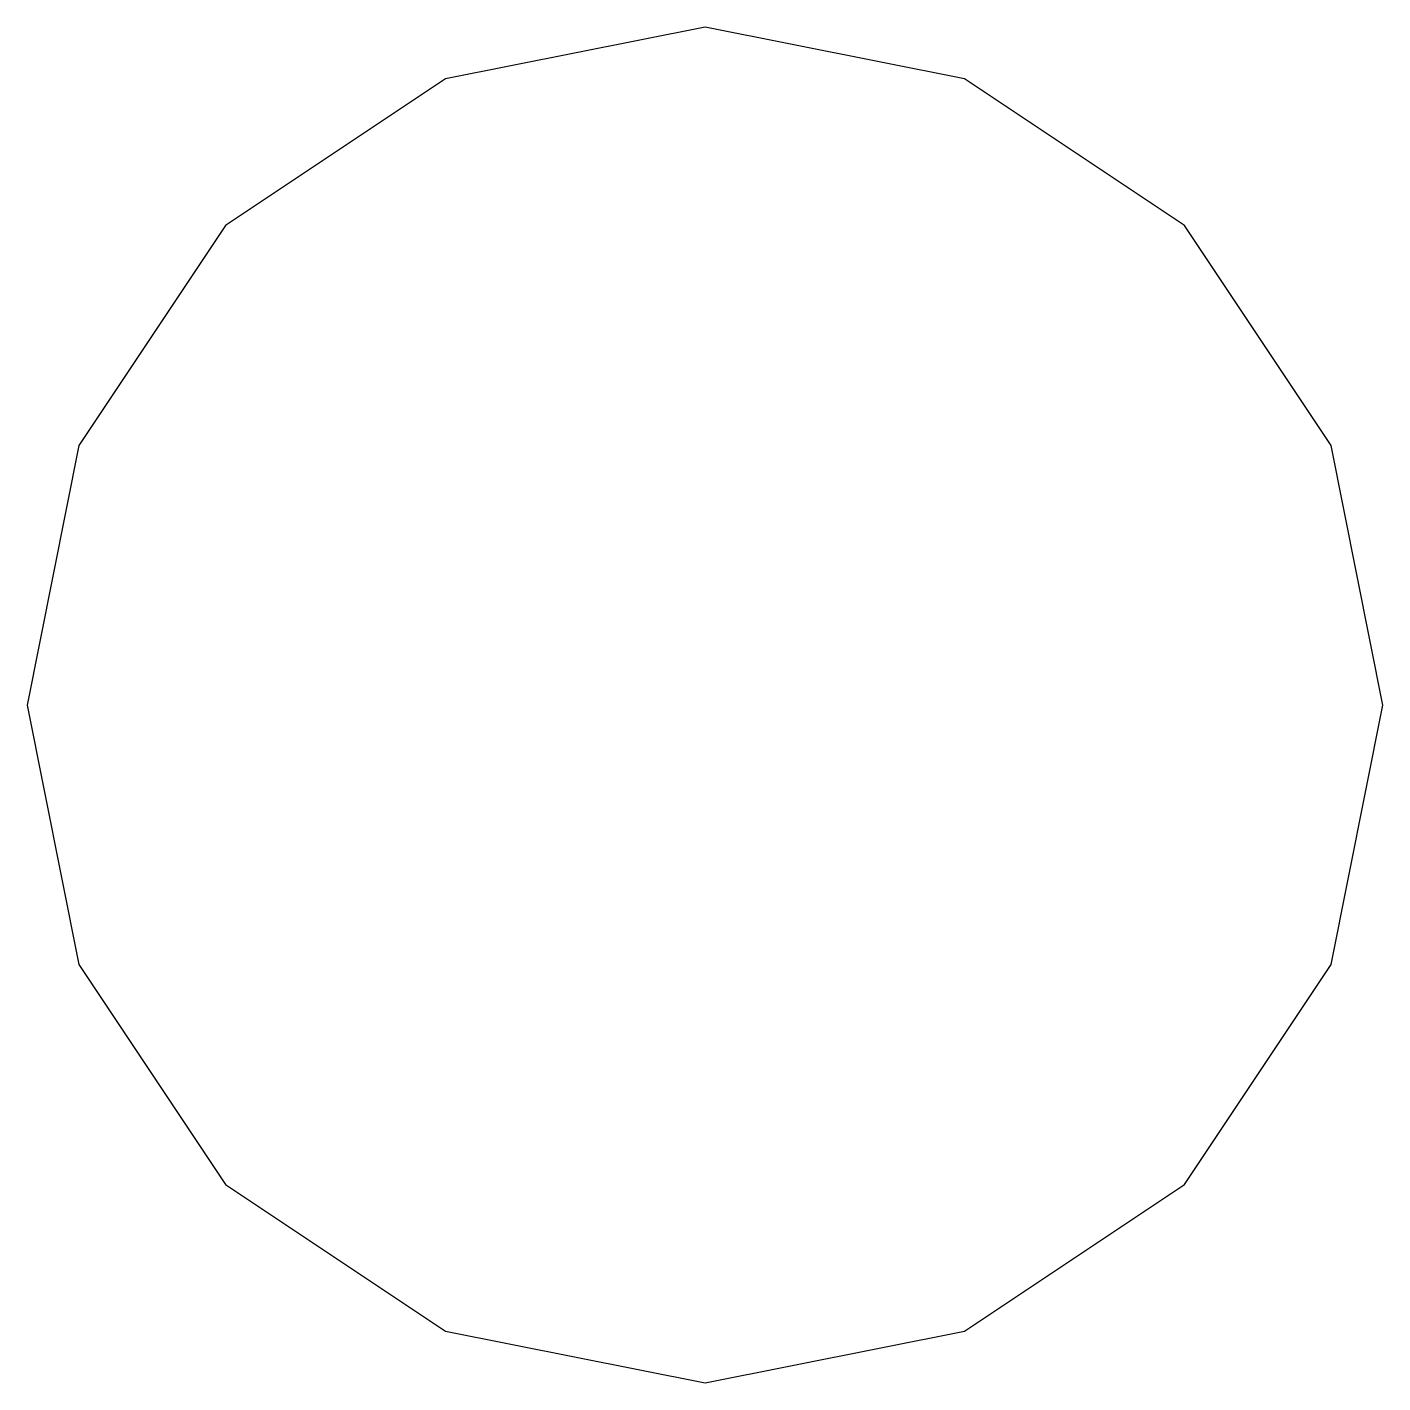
# Model space of a CAD drawing. Header units: millimetres. Extents: x -0.25 to 0.25, y -0.25 to 0.25.
import ezdxf

# ---------------------------------------------------------------- set-up
doc = ezdxf.new("R2010")
doc.units = ezdxf.units.MM

msp = doc.modelspace()

# ---------------------------------------------------------------- linework, layer by layer
at = {"color": 6, "true_color": 0xff00ff, "elevation": 22.13}
msp.add_lwpolyline([(0.25, 0), (0.23097, 0.09567), (0.17678, 0.17678), (0.09567, 0.23097), (0, 0.25), (-0.09567, 0.23097), (-0.17678, 0.17678), (-0.23097, 0.09567), (-0.25, 0), (-0.23097, -0.09567), (-0.17678, -0.17678), (-0.09567, -0.23097), (0, -0.25), (0.09567, -0.23097), (0.17678, -0.17678), (0.23097, -0.09567), (0.25, 0)], dxfattribs=at)

doc.saveas('drawing.dxf')
